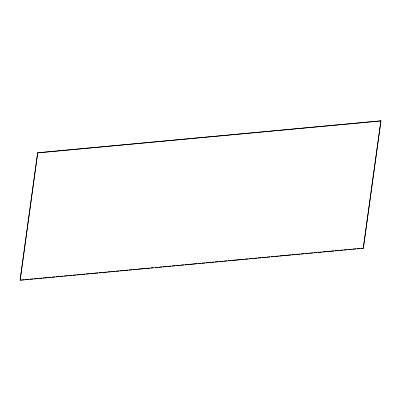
<?xml version="1.0" encoding="UTF-8"?>
<svg xmlns="http://www.w3.org/2000/svg" width="401" height="401" viewBox="0 0 401 401"><rect width="100%" height="100%" fill="white"/><g stroke="black" fill="none" stroke-linecap="round" stroke-linejoin="round"><path stroke-width="0.6" d="M37.694 152.756L20.105 280.244L363.306 248.244L380.95 120.876L37.694 152.756L20.105 280.244M363.306 248.244L380.895 120.756M37.749 152.876L380.95 120.876M21.298 280.008L24.411 279.718M25.654 279.602L28.772 279.312M30.015 279.196L33.133 278.906M34.376 278.79L37.488 278.5M38.737 278.384L41.849 278.093M43.097 277.973L50.571 277.276M51.814 277.161L54.932 276.87M56.175 276.755L59.293 276.464M60.536 276.349L63.027 276.119M64.275 275.998L67.388 275.713M68.636 275.592L71.749 275.302M72.992 275.186L76.11 274.896M77.353 274.78L80.466 274.49M81.714 274.374L84.827 274.083M86.075 273.968L89.187 273.677M90.436 273.562L97.909 272.865M99.152 272.75L102.27 272.459M103.513 272.344L106.631 272.053M107.874 271.933L110.365 271.703M111.613 271.587L114.726 271.297M115.969 271.181L119.087 270.891M120.33 270.775L123.448 270.485M124.691 270.369L127.804 270.079M129.052 269.958L132.165 269.673M133.413 269.552L136.525 269.261M137.774 269.146L149.608 268.043M150.851 267.928L153.342 267.698M155.212 267.522L157.703 267.287M158.951 267.171L162.064 266.881M163.307 266.765L166.425 266.475M167.668 266.359L170.786 266.069M172.029 265.953L175.142 265.662M176.39 265.547L179.503 265.256M180.751 265.141L183.864 264.85M185.112 264.735L196.946 263.627M198.189 263.512L200.68 263.282M201.929 263.166L205.041 262.876M206.289 262.76L209.402 262.47M210.645 262.354L213.763 262.064M215.006 261.943L218.124 261.658M219.367 261.537L222.48 261.246M223.728 261.131L226.841 260.84M228.089 260.725L231.202 260.434M232.45 260.319L243.658 259.272M244.906 259.156L248.018 258.866M249.267 258.75L252.379 258.46M253.627 258.344L256.74 258.054M257.983 257.938L261.101 257.648M262.344 257.532L265.462 257.242M266.705 257.126L269.818 256.835M271.066 256.72L274.179 256.429M275.427 256.314L278.54 256.023M279.788 255.903L290.996 254.861M292.244 254.745L295.357 254.455M296.605 254.339L299.717 254.049M300.966 253.933L304.078 253.643M305.321 253.522L308.439 253.231M309.682 253.116L312.8 252.825M314.043 252.71L317.156 252.419M318.404 252.304L321.517 252.013M322.765 251.898L333.973 250.851M335.221 250.735L338.334 250.445M339.582 250.329L342.695 250.039M343.943 249.923L347.055 249.633M348.304 249.517L351.416 249.227M352.659 249.111L355.777 248.82M357.02 248.705L360.138 248.414M361.381 248.299L363.251 248.124"/></g></svg>
